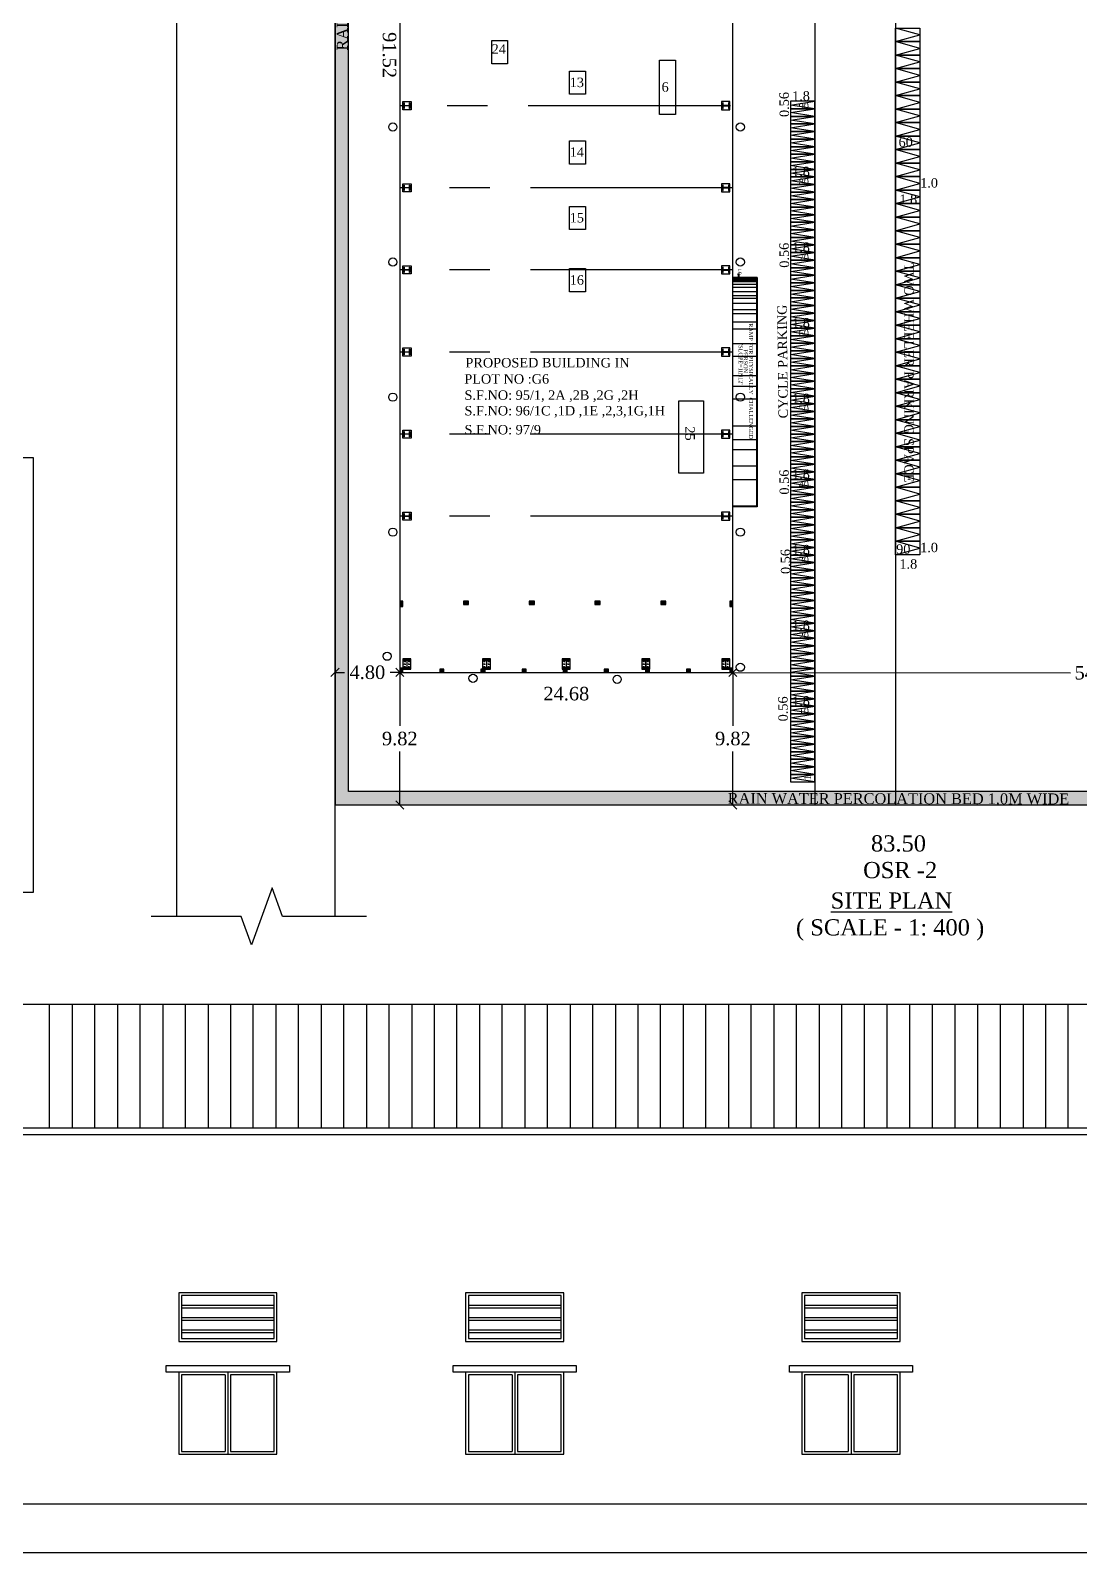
# Model space of a CAD drawing. Header units: metres. Extents: x 9436 to 9850, y -3407 to -3224.
# Drawn here: x 9543.09 to 9562.52, y -3282.38 to -3254.2 of the extents above; entities that cross this region are included whole.
import ezdxf

# ---------------------------------------------------------------- set-up
doc = ezdxf.new("R2010")
doc.units = ezdxf.units.M
doc.header["$MEASUREMENT"] = 0
doc.linetypes.add('CENTER', pattern=[2, 1.25, -0.25, 0.25, -0.25])
for name, color, linetype in [('0 HOLES', 60, 'Continuous'), ('AS_AT_SITE', 1, 'Continuous'), ('BLK_1_LVL_0_BLDG_FOOT_PRINT', 7, 'Continuous'), ('CYCLE_PARKING', 7, 'Continuous'), ('FMB_OR_PLR', 1, 'Continuous'), ('PLOT_BOUNDARY', 70, 'Continuous'), ('RWH', 130, 'Continuous'), ('SUPER_IMPOSED', 1, 'Continuous')]:
    doc.layers.add(name, color=color, linetype=linetype)
doc.layers.add('BLK_1_COVERED_AREA', color=140, linetype='Continuous', plot=False)
doc.layers.add('TWO_WHEELER_PARKING', color=2, linetype='Continuous', plot=False)
doc.styles.add('Isa-', font='times.ttf')
doc.styles.add('STYLE2', font='times.ttf')
doc.dimstyles.new('ISO-25', dxfattribs={"dimscale": 0, "dimtxt": 0.23, "dimasz": 0.15, "dimexe": 1.25, "dimexo": 0.625, "dimgap": 0.11, "dimtad": 0, "dimtih": 1, "dimtoh": 1, "dimzin": 1, "dimdsep": 46, "dimtxsty": 'STYLE2', "dimblk": 'OBLIQUE', "dimcen": 0, "dimse1": 1, "dimse2": 1, "dimclrd": 1, "dimclrt": 3, "dimadec": 0, "dimazin": 2, "dimtfac": 1, "dimtix": 1, "dimtofl": 0, "dimtmove": 0, "dimatfit": 3, "dimfxl": 0, "dimtolj": 1, "dimarcsym": 0})

# ---------------------------------------------------------------- blocks, each defined once
blk = doc.blocks.new('_Oblique')
at = {"color": 0, "linetype": 'ByBlock', "lineweight": -2}
blk.add_line((-0.5, -0.5), (0.5, 0.5), dxfattribs=at)
blk = doc.blocks.new('*D296')
at = {"color": 1, "lineweight": -2}
for p, q in [((9836.344, -3888.543), (9836.521, -3888.543)), ((9837.544, -3888.543), (9837.368, -3888.543))]:
    blk.add_line(p, q, dxfattribs=at)
at = {"layer": 'Defpoints', "color": 0}
for p in [(9836.344, -3888.543), (9836.344, -3888.543), (9837.544, -3888.543)]:
    blk.add_point(p, dxfattribs=at)
at = {"color": 1, "lineweight": -2, "xscale": 0.15, "yscale": 0.15, "zscale": 0.15, "rotation": 180}
blk.add_blockref('_Oblique', (9836.344, -3888.543), dxfattribs=at)
at = {"color": 1, "lineweight": -2, "xscale": 0.15, "yscale": 0.15, "zscale": 0.15}
blk.add_blockref('_Oblique', (9837.544, -3888.543), dxfattribs=at)
at = {"color": 3, "insert": (9836.944, -3888.543), "char_height": 0.25, "attachment_point": 5, "style": 'STYLE2'}
blk.add_mtext('\\A1;4.80', dxfattribs=at)
blk = doc.blocks.new('2-2')
at = {"color": 3}
blk.add_lwpolyline([(-0.41, 0.43), (0.19, 0.43), (0.19, -0.17), (-0.41, -0.17)], close=True, dxfattribs=at)
for points in [[(-0.31, 0.35), (0.09, 0.35), (0.09, 0.33), (-0.31, 0.33)], [(-0.12, 0.33), (-0.1, 0.33), (-0.1, -0.07), (-0.12, -0.07)], [(-0.31, -0.07), (0.09, -0.07), (0.09, -0.1), (-0.31, -0.1)]]:
    blk.add_lwpolyline(points, close=True)
blk = doc.blocks.new('26')
at = {"layer": '0 HOLES'}
for q in [(-28, 0), (0, 28), (28, 0), (0, -28)]:
    blk.add_line((0, 0), q, dxfattribs=at)
blk.add_circle((0, 0), 13, dxfattribs=at)
blk = doc.blocks.new('2-2-5')
at = {"color": 3}
blk.add_lwpolyline([(-0.52, -0.15), (-0.52, 0.45), (0.24, 0.45), (0.24, -0.15)], close=True, dxfattribs=at)
for points in [[(-0.45, -0.1), (-0.45, 0.4), (-0.42, 0.4), (-0.42, -0.1)], [(-0.42, 0.14), (-0.42, 0.16), (0.14, 0.16), (0.14, 0.14)], [(0.14, -0.1), (0.14, 0.4), (0.16, 0.4), (0.16, -0.1)]]:
    blk.add_lwpolyline(points, close=True)
at = {"xscale": -0.002000053278536, "yscale": 0.002000053278536, "zscale": 0.002000053278536, "rotation": 270}
for p in [(-0.34, 0.3), (-0.34, 0), (-0.14, 0.3), (-0.14, 0), (0.06, 0.3), (0.06, 0)]:
    blk.add_blockref('26', p, dxfattribs=at)
blk = doc.blocks.new('*D321')
at = {"color": 1, "lineweight": -2}
for p, q in [((779.881, -885.197), (786.134, -885.206)), ((793.389, -885.216), (787.136, -885.207))]:
    blk.add_line(p, q, dxfattribs=at)
at = {"layer": 'Defpoints', "color": 0}
for p in [(779.881, -885.197), (793.389, -885.216), (793.389, -885.216)]:
    blk.add_point(p, dxfattribs=at)
at = {"color": 1, "lineweight": -2, "xscale": 0.15, "yscale": 0.15, "zscale": 0.15}
for p, rotation in [((779.881, -885.197), 179.9177965579139), ((793.389, -885.216), 359.917796557914)]:
    blk.add_blockref('_Oblique', p, dxfattribs=dict(at, rotation=rotation))
at = {"color": 3, "insert": (786.635, -885.206), "char_height": 0.25, "attachment_point": 5, "style": 'STYLE2'}
blk.add_mtext('\\A1;54.03', dxfattribs=at)
blk = doc.blocks.new('*D300')
at = {"color": 1, "lineweight": -2}
for p, q in [((9843.714, -3888.543), (9843.714, -3889.533)), ((9843.714, -3890.998), (9843.714, -3890.008))]:
    blk.add_line(p, q, dxfattribs=at)
at = {"layer": 'Defpoints', "color": 0}
for p in [(9843.714, -3888.543), (9843.714, -3890.998), (9843.714, -3890.998)]:
    blk.add_point(p, dxfattribs=at)
at = {"color": 1, "lineweight": -2, "xscale": 0.15, "yscale": 0.15, "zscale": 0.15}
for p, rotation in [((9843.714, -3888.543), 90), ((9843.714, -3890.998), 270)]:
    blk.add_blockref('_Oblique', p, dxfattribs=dict(at, rotation=rotation))
at = {"color": 3, "insert": (9843.714, -3889.77), "char_height": 0.25, "attachment_point": 5, "style": 'STYLE2'}
blk.add_mtext('\\A1;9.82', dxfattribs=at)
blk = doc.blocks.new('*D301')
at = {"color": 1, "lineweight": -2}
for p, q in [((9837.544, -3888.543), (9837.544, -3889.533)), ((9837.544, -3890.998), (9837.544, -3890.008))]:
    blk.add_line(p, q, dxfattribs=at)
at = {"layer": 'Defpoints', "color": 0}
for p in [(9837.544, -3888.543), (9837.544, -3890.998), (9837.544, -3890.998)]:
    blk.add_point(p, dxfattribs=at)
at = {"color": 1, "lineweight": -2, "xscale": 0.15, "yscale": 0.15, "zscale": 0.15}
for p, rotation in [((9837.544, -3888.543), 90), ((9837.544, -3890.998), 270)]:
    blk.add_blockref('_Oblique', p, dxfattribs=dict(at, rotation=rotation))
at = {"color": 3, "insert": (9837.544, -3889.77), "char_height": 0.25, "attachment_point": 5, "style": 'STYLE2'}
blk.add_mtext('\\A1;9.82', dxfattribs=at)
blk = doc.blocks.new('7567567')
h = blk.add_hatch()
h.set_pattern_fill('HONEY', color=6)
h.paths.add_polyline_path([(793.1855, -853.0517), (793.1362, -887.4017), (772.7608, -887.4017), (772.7608, -854.0302), (772.5108, -854.0302), (772.5108, -887.6517), (793.3858, -887.6517), (793.4355, -853.0517)])
h = blk.add_hatch(color=256)
h.dxf.hatch_style = 1
h.paths.add_polyline_path([(773.7108, -883.9767), (773.7683, -883.9767), (773.7683, -883.8817), (773.7108, -883.8817)])
h = blk.add_hatch(color=256)
h.dxf.hatch_style = 1
h.paths.add_polyline_path([(774.8908, -883.8817), (774.8908, -883.9392), (774.9858, -883.9392), (774.9858, -883.8817)])
h = blk.add_hatch(color=256)
h.dxf.hatch_style = 1
h.paths.add_polyline_path([(776.1083, -883.8817), (776.1083, -883.9392), (776.2033, -883.9392), (776.2033, -883.8817)])
h = blk.add_hatch(color=256)
h.dxf.hatch_style = 1
h.paths.add_polyline_path([(777.3258, -883.8817), (777.3258, -883.9392), (777.4208, -883.9392), (777.4208, -883.8817)])
h = blk.add_hatch(color=256)
h.dxf.hatch_style = 1
h.paths.add_polyline_path([(778.5433, -883.8817), (778.5433, -883.9392), (778.6383, -883.9392), (778.6383, -883.8817)])
h = blk.add_hatch(color=256)
h.dxf.hatch_style = 1
h.paths.add_polyline_path([(779.8233, -883.9767), (779.8808, -883.9767), (779.8808, -883.8817), (779.8233, -883.8817)])
h = blk.add_hatch(color=256)
h.dxf.hatch_style = 1
h.paths.add_polyline_path([(773.7683, -885.1205), (773.7108, -885.1205), (773.7108, -885.1967), (773.7683, -885.1967)])
h = blk.add_hatch(color=256)
h.dxf.hatch_style = 1
h.paths.add_polyline_path([(774.5295, -885.1967), (774.5295, -885.1392), (774.4533, -885.1392), (774.4533, -885.1967)])
h = blk.add_hatch(color=256)
h.dxf.hatch_style = 1
h.paths.add_polyline_path([(775.2907, -885.1967), (775.2907, -885.1392), (775.2145, -885.1392), (775.2145, -885.1967)])
h = blk.add_hatch(color=256)
h.dxf.hatch_style = 1
h.paths.add_polyline_path([(776.0519, -885.1967), (776.0519, -885.1392), (775.9757, -885.1392), (775.9757, -885.1967)])
h = blk.add_hatch(color=256)
h.dxf.hatch_style = 1
h.paths.add_polyline_path([(776.8131, -885.1967), (776.8131, -885.1392), (776.7369, -885.1392), (776.7369, -885.1967)])
h = blk.add_hatch(color=256)
h.dxf.hatch_style = 1
h.paths.add_polyline_path([(777.5743, -885.1967), (777.5743, -885.1392), (777.4981, -885.1392), (777.4981, -885.1967)])
h = blk.add_hatch(color=256)
h.dxf.hatch_style = 1
h.paths.add_polyline_path([(778.3355, -885.1967), (778.3355, -885.1392), (778.2593, -885.1392), (778.2593, -885.1967)])
h = blk.add_hatch(color=256)
h.dxf.hatch_style = 1
h.paths.add_polyline_path([(779.0967, -885.1967), (779.0967, -885.1392), (779.0205, -885.1392), (779.0205, -885.1967)])
h = blk.add_hatch(color=256)
h.dxf.hatch_style = 1
h.paths.add_polyline_path([(779.8808, -885.1205), (779.8233, -885.1205), (779.8233, -885.1967), (779.8808, -885.1967)])
at = {"color": 7}
for p, q in [((769.581, -889.7142), (769.581, -852.8017)), ((772.5108, -889.7142), (772.5108, -853.9267)), ((781.3959, -858.9818), (781.3959, -887.6517)), ((773.8329, -874.7047), (773.8329, -874.7087)), ((779.7588, -874.7047), (779.7588, -874.7087)), ((773.8329, -876.2247), (773.8329, -876.2287)), ((779.7588, -876.2247), (779.7588, -876.2287)), ((780.3308, -877.8883), (779.8808, -877.8883)), ((780.3183, -877.9008), (779.8808, -877.9008)), ((780.3183, -877.913), (779.8808, -877.913)), ((780.3183, -877.9304), (779.8808, -877.9304)), ((780.3183, -877.9519), (779.8808, -877.9519)), ((780.3183, -877.9683), (779.8808, -877.9683)), ((780.3183, -877.9008), (780.3183, -880.1383)), ((780.3308, -877.8883), (780.3308, -880.1383)), ((780.3183, -878.0144), (779.8808, -878.0144)), ((780.3183, -878.0718), (779.8808, -878.0718)), ((780.3183, -878.1548), (779.8808, -878.1548)), ((780.3183, -878.2285), (779.8808, -878.2285)), ((780.3183, -878.2756), (779.8808, -878.2756)), ((780.3183, -878.3702), (779.8808, -878.3702)), ((780.3183, -878.487), (779.8808, -878.487)), ((780.3183, -878.5618), (779.8808, -878.5618)), ((780.3183, -878.7148), (779.8808, -878.7148)), ((780.3183, -878.8428), (779.8808, -878.8428)), ((780.3183, -879.1134), (779.8808, -879.1134)), ((780.3183, -879.3493), (779.8808, -879.3493)), ((780.3183, -879.7056), (779.8808, -879.7056)), ((780.3183, -879.9059), (779.8808, -879.9059)), ((780.3183, -880.1383), (779.8808, -880.1383)), ((780.3183, -880.1383), (780.3183, -880.6383)), ((780.3308, -880.1383), (780.3308, -880.6383)), ((780.3183, -880.6383), (779.8808, -880.6383)), ((780.3183, -880.6383), (780.3183, -882.1183)), ((780.3308, -880.6383), (780.3308, -882.1308)), ((780.3183, -880.8894), (779.8808, -880.8894)), ((780.3183, -881.078), (779.8808, -881.078)), ((780.3183, -881.3783), (779.8808, -881.3783)), ((780.3183, -881.6308), (779.8808, -881.6308)), ((780.3183, -882.1183), (779.8808, -882.1183)), ((780.3308, -882.1308), (779.8808, -882.1308)), ((780.3308, -882.1308), (779.8808, -882.1308)), ((773.8329, -882.3047), (773.8329, -882.3087))]:
    blk.add_line(p, q, dxfattribs=at)
at = {"color": 6}
blk.add_line((782.8959, -858.9818), (782.8959, -887.6517), dxfattribs=at)
at = {"color": 7, "linetype": 'CENTER', "ltscale": 3}
for p, q in [((779.8365, -874.7067), (773.7108, -874.7067)), ((779.8808, -876.2267), (773.7108, -876.2267)), ((779.8808, -877.7467), (773.7108, -877.7467)), ((779.8808, -879.2667), (773.7108, -879.2667)), ((779.8808, -880.7867), (773.7108, -880.7867)), ((779.8808, -882.3067), (773.7108, -882.3067))]:
    blk.add_line(p, q, dxfattribs=at)
at = {"color": 7}
for points in [[(772.5108, -887.6517), (793.3858, -887.6517), (793.4358, -852.8017)], [(782.8959, -873.5203), (783.3459, -873.3953), (782.8959, -873.2703)], [(782.8959, -873.7703), (783.3459, -873.6453), (782.8959, -873.5203)], [(782.8959, -874.0203), (783.3459, -873.8953), (782.8959, -873.7703)], [(782.8959, -874.2703), (783.3459, -874.1453), (782.8959, -874.0203)], [(782.8959, -874.5203), (783.3459, -874.3953), (782.8959, -874.2703)], [(782.8959, -874.7703), (783.3459, -874.6453), (782.8959, -874.5203)], [(782.8959, -875.0203), (783.3459, -874.8953), (782.8959, -874.7703)], [(782.8959, -875.2703), (783.3459, -875.1453), (782.8959, -875.0203)], [(782.8959, -875.5203), (783.3459, -875.3953), (782.8959, -875.2703)], [(782.8959, -875.7703), (783.3459, -875.6453), (782.8959, -875.5203)], [(782.8959, -876.0203), (783.3459, -875.8953), (782.8959, -875.7703)], [(782.8959, -876.2703), (783.3459, -876.1453), (782.8959, -876.0203)], [(782.8959, -876.5203), (783.3459, -876.3953), (782.8959, -876.2703)], [(782.8959, -876.7703), (783.3459, -876.6453), (782.8959, -876.5203)], [(782.8959, -877.0203), (783.3459, -876.8953), (782.8959, -876.7703)], [(782.8959, -877.2703), (783.3459, -877.1453), (782.8959, -877.0203)], [(782.8959, -877.5203), (783.3459, -877.3953), (782.8959, -877.2703)], [(782.8959, -877.7703), (783.3459, -877.6453), (782.8959, -877.5203)], [(782.8959, -878.0203), (783.3459, -877.8953), (782.8959, -877.7703)], [(782.8959, -878.2703), (783.3459, -878.1453), (782.8959, -878.0203)], [(782.8959, -878.5203), (783.3459, -878.3953), (782.8959, -878.2703)], [(782.8959, -878.7703), (783.3459, -878.6453), (782.8959, -878.5203)], [(782.8959, -879.0203), (783.3459, -878.8953), (782.8959, -878.7703)], [(782.8959, -879.2703), (783.3459, -879.1453), (782.8959, -879.0203)], [(782.8959, -879.5203), (783.3459, -879.3953), (782.8959, -879.2703)], [(782.8959, -879.7703), (783.3459, -879.6453), (782.8959, -879.5203)], [(782.8959, -880.0203), (783.3459, -879.8953), (782.8959, -879.7703)], [(782.8959, -880.2703), (783.3459, -880.1453), (782.8959, -880.0203)], [(782.8959, -880.5203), (783.3459, -880.3953), (782.8959, -880.2703)], [(782.8959, -880.7703), (783.3459, -880.6453), (782.8959, -880.5203)], [(782.8959, -881.0203), (783.3459, -880.8953), (782.8959, -880.7703)], [(782.8959, -881.2703), (783.3459, -881.1453), (782.8959, -881.0203)], [(782.8959, -881.5203), (783.3459, -881.3953), (782.8959, -881.2703)], [(782.8959, -881.7703), (783.3459, -881.6453), (782.8959, -881.5203)], [(782.8959, -882.0203), (783.3459, -881.8953), (782.8959, -881.7703)], [(782.8959, -882.2703), (783.3459, -882.1453), (782.8959, -882.0203)], [(782.8959, -882.5203), (783.3459, -882.3953), (782.8959, -882.2703)], [(782.8959, -882.7703), (783.3459, -882.6453), (782.8959, -882.5203)], [(782.8959, -883.0203), (783.3459, -882.8953), (782.8959, -882.7703)]]:
    blk.add_lwpolyline(points, dxfattribs=at)
for points in [[(772.5108, -853.9267), (772.5108, -887.6517), (793.3858, -887.6517), (793.4358, -852.8017), (773.6358, -852.8017)], [(773.7108, -862.3167), (773.7108, -885.1967), (779.8808, -885.1967), (779.8808, -862.3167)], [(775.7068, -873.5001), (775.7068, -873.9307), (775.4134, -873.9307), (775.4134, -873.5001)], [(778.8179, -873.8639), (778.8179, -874.8713), (778.5245, -874.8713), (778.5245, -873.8639)], [(777.1508, -874.0658), (777.1508, -874.4964), (776.8574, -874.4964), (776.8574, -874.0658)], [(777.1508, -875.3562), (777.1508, -875.7868), (776.8574, -875.7868), (776.8574, -875.3562)], [(777.1508, -876.571), (777.1508, -877.0016), (776.8574, -877.0016), (776.8574, -876.571)], [(777.1508, -877.7233), (777.1508, -878.1539), (776.8574, -878.1539), (776.8574, -877.7233)], [(779.3346, -880.1687), (779.3346, -881.5069), (778.8793, -881.5069), (778.8793, -880.1687)], [(773.7108, -883.9767), (773.7683, -883.9767), (773.7683, -883.8817), (773.7108, -883.8817)], [(774.8908, -883.8817), (774.8908, -883.9392), (774.9858, -883.9392), (774.9858, -883.8817)], [(776.1083, -883.8817), (776.1083, -883.9392), (776.2033, -883.9392), (776.2033, -883.8817)], [(777.3258, -883.8817), (777.3258, -883.9392), (777.4208, -883.9392), (777.4208, -883.8817)], [(778.5433, -883.8817), (778.5433, -883.9392), (778.6383, -883.9392), (778.6383, -883.8817)], [(779.8233, -883.9767), (779.8808, -883.9767), (779.8808, -883.8817), (779.8233, -883.8817)], [(773.7683, -885.1205), (773.7108, -885.1205), (773.7108, -885.1967), (773.7683, -885.1967)], [(774.5295, -885.1967), (774.5295, -885.1392), (774.4533, -885.1392), (774.4533, -885.1967)], [(775.2907, -885.1967), (775.2907, -885.1392), (775.2145, -885.1392), (775.2145, -885.1967)], [(776.0519, -885.1967), (776.0519, -885.1392), (775.9757, -885.1392), (775.9757, -885.1967)], [(776.8131, -885.1967), (776.8131, -885.1392), (776.7369, -885.1392), (776.7369, -885.1967)], [(777.5743, -885.1967), (777.5743, -885.1392), (777.4981, -885.1392), (777.4981, -885.1967)], [(778.3355, -885.1967), (778.3355, -885.1392), (778.2593, -885.1392), (778.2593, -885.1967)], [(779.0967, -885.1967), (779.0967, -885.1392), (779.0205, -885.1392), (779.0205, -885.1967)], [(779.8808, -885.1205), (779.8233, -885.1205), (779.8233, -885.1967), (779.8808, -885.1967)]]:
    blk.add_lwpolyline(points, close=True, dxfattribs=at)
at = {"color": 6}
for points in [[(781.3959, -874.7653), (780.9459, -874.6953), (781.3959, -874.6253)], [(781.3959, -874.9053), (780.9459, -874.8353), (781.3959, -874.7653)], [(781.3959, -875.0453), (780.9459, -874.9753), (781.3959, -874.9053)], [(781.3959, -875.1853), (780.9459, -875.1153), (781.3959, -875.0453)], [(781.3959, -875.3253), (780.9459, -875.2553), (781.3959, -875.1853)], [(781.3959, -875.4653), (780.9459, -875.3953), (781.3959, -875.3253)], [(781.3959, -875.6053), (780.9459, -875.5353), (781.3959, -875.4653)], [(781.3959, -875.7453), (780.9459, -875.6753), (781.3959, -875.6053)], [(781.3959, -875.8853), (780.9459, -875.8153), (781.3959, -875.7453)], [(781.3959, -876.0253), (780.9459, -875.9553), (781.3959, -875.8853)], [(781.3959, -876.1653), (780.9459, -876.0953), (781.3959, -876.0253)], [(781.3959, -876.3053), (780.9459, -876.2353), (781.3959, -876.1653)], [(781.3959, -876.4453), (780.9459, -876.3753), (781.3959, -876.3053)], [(781.3959, -876.5853), (780.9459, -876.5153), (781.3959, -876.4453)], [(781.3959, -876.7253), (780.9459, -876.6553), (781.3959, -876.5853)], [(781.3959, -876.8653), (780.9459, -876.7953), (781.3959, -876.7253)], [(781.3959, -877.0053), (780.9459, -876.9353), (781.3959, -876.8653)], [(781.3959, -877.1453), (780.9459, -877.0753), (781.3959, -877.0053)], [(781.3959, -877.2853), (780.9459, -877.2153), (781.3959, -877.1453)], [(781.3959, -877.4253), (780.9459, -877.3553), (781.3959, -877.2853)], [(781.3959, -877.5653), (780.9459, -877.4953), (781.3959, -877.4253)], [(781.3959, -877.7053), (780.9459, -877.6353), (781.3959, -877.5653)], [(781.3959, -877.8453), (780.9459, -877.7753), (781.3959, -877.7053)], [(781.3959, -877.9853), (780.9459, -877.9153), (781.3959, -877.8453)], [(781.3959, -878.1253), (780.9459, -878.0553), (781.3959, -877.9853)], [(781.3959, -878.2653), (780.9459, -878.1953), (781.3959, -878.1253)], [(781.3959, -878.4053), (780.9459, -878.3353), (781.3959, -878.2653)], [(781.3959, -878.5453), (780.9459, -878.4753), (781.3959, -878.4053)], [(781.3959, -878.6853), (780.9459, -878.6153), (781.3959, -878.5453)], [(781.3959, -878.8253), (780.9459, -878.7553), (781.3959, -878.6853)], [(781.3959, -878.9653), (780.9459, -878.8953), (781.3959, -878.8253)], [(781.3959, -879.1053), (780.9459, -879.0353), (781.3959, -878.9653)], [(781.3959, -879.2453), (780.9459, -879.1753), (781.3959, -879.1053)], [(781.3959, -879.3853), (780.9459, -879.3153), (781.3959, -879.2453)], [(781.3959, -879.5253), (780.9459, -879.4553), (781.3959, -879.3853)], [(781.3959, -879.6653), (780.9459, -879.5953), (781.3959, -879.5253)], [(781.3959, -879.8053), (780.9459, -879.7353), (781.3959, -879.6653)], [(781.3959, -879.9453), (780.9459, -879.8753), (781.3959, -879.8053)], [(781.3959, -880.0853), (780.9459, -880.0153), (781.3959, -879.9453)], [(781.3959, -880.2253), (780.9459, -880.1553), (781.3959, -880.0853)], [(781.3959, -880.3653), (780.9459, -880.2953), (781.3959, -880.2253)], [(781.3959, -880.5053), (780.9459, -880.4353), (781.3959, -880.3653)], [(781.3959, -880.6453), (780.9459, -880.5753), (781.3959, -880.5053)], [(781.3959, -880.7853), (780.9459, -880.7153), (781.3959, -880.6453)], [(781.3959, -880.9253), (780.9459, -880.8553), (781.3959, -880.7853)], [(781.3959, -881.0653), (780.9459, -880.9953), (781.3959, -880.9253)], [(781.3959, -881.2053), (780.9459, -881.1353), (781.3959, -881.0653)], [(781.3959, -881.3453), (780.9459, -881.2753), (781.3959, -881.2053)], [(781.3959, -881.4853), (780.9459, -881.4153), (781.3959, -881.3453)], [(781.3959, -881.6253), (780.9459, -881.5553), (781.3959, -881.4853)], [(781.3959, -881.7653), (780.9459, -881.6953), (781.3959, -881.6253)], [(781.3959, -881.9053), (780.9459, -881.8353), (781.3959, -881.7653)], [(781.3959, -882.0453), (780.9459, -881.9753), (781.3959, -881.9053)], [(781.3959, -882.1853), (780.9459, -882.1153), (781.3959, -882.0453)], [(781.3959, -882.3253), (780.9459, -882.2553), (781.3959, -882.1853)], [(781.3959, -882.4653), (780.9459, -882.3953), (781.3959, -882.3253)], [(781.3959, -882.6053), (780.9459, -882.5353), (781.3959, -882.4653)], [(781.3959, -882.7453), (780.9459, -882.6753), (781.3959, -882.6053)], [(781.3959, -882.8853), (780.9459, -882.8153), (781.3959, -882.7453)], [(781.3959, -883.0253), (780.9459, -882.9553), (781.3959, -882.8853)], [(781.3959, -883.1653), (780.9459, -883.0953), (781.3959, -883.0253)], [(781.3959, -883.3053), (780.9459, -883.2353), (781.3959, -883.1653)], [(781.3959, -883.4453), (780.9459, -883.3753), (781.3959, -883.3053)], [(781.3959, -883.5853), (780.9459, -883.5153), (781.3959, -883.4453)], [(781.3959, -883.7253), (780.9459, -883.6553), (781.3959, -883.5853)], [(781.3959, -883.8653), (780.9459, -883.7953), (781.3959, -883.7253)], [(781.3959, -884.0053), (780.9459, -883.9353), (781.3959, -883.8653)], [(781.3959, -884.1453), (780.9459, -884.0753), (781.3959, -884.0053)], [(781.3959, -884.2853), (780.9459, -884.2153), (781.3959, -884.1453)], [(781.3959, -884.4253), (780.9459, -884.3553), (781.3959, -884.2853)], [(781.3959, -884.5653), (780.9459, -884.4953), (781.3959, -884.4253)], [(781.3959, -884.7053), (780.9459, -884.6353), (781.3959, -884.5653)], [(781.3959, -884.8453), (780.9459, -884.7753), (781.3959, -884.7053)], [(781.3959, -884.9853), (780.9459, -884.9153), (781.3959, -884.8453)], [(781.3959, -885.1253), (780.9459, -885.0553), (781.3959, -884.9853)], [(781.3959, -885.2653), (780.9459, -885.1953), (781.3959, -885.1253)], [(781.3959, -885.4053), (780.9459, -885.3353), (781.3959, -885.2653)], [(781.3959, -885.5453), (780.9459, -885.4753), (781.3959, -885.4053)], [(781.3959, -885.6853), (780.9459, -885.6153), (781.3959, -885.5453)], [(781.3959, -885.8253), (780.9459, -885.7553), (781.3959, -885.6853)], [(781.3959, -885.9653), (780.9459, -885.8953), (781.3959, -885.8253)], [(781.3959, -886.1053), (780.9459, -886.0353), (781.3959, -885.9653)], [(781.3959, -886.2453), (780.9459, -886.1753), (781.3959, -886.1053)], [(781.3959, -886.3853), (780.9459, -886.3153), (781.3959, -886.2453)], [(781.3959, -886.5253), (780.9459, -886.4553), (781.3959, -886.3853)], [(781.3959, -886.6653), (780.9459, -886.5953), (781.3959, -886.5253)], [(781.3959, -886.8053), (780.9459, -886.7353), (781.3959, -886.6653)], [(781.3959, -886.9453), (780.9459, -886.8753), (781.3959, -886.8053)], [(781.3959, -887.0853), (780.9459, -887.0153), (781.3959, -886.9453)], [(781.3959, -887.2253), (780.9459, -887.1553), (781.3959, -887.0853)]]:
    blk.add_lwpolyline(points, dxfattribs=at)
at = {"color": 7, "linetype": 'Continuous'}
blk.add_lwpolyline([(773.0952, -889.7142), (771.5397, -889.7142), (771.3479, -889.1871), (770.9642, -890.2412), (770.7724, -889.7142), (769.1036, -889.7142)], dxfattribs=at)
at = {"color": 7}
for centre in [(773.5828, -875.1016), (780.0197, -875.1016), (773.5828, -877.6016), (780.0197, -877.6016), (773.5828, -880.1016), (780.0197, -880.1016), (773.5828, -882.6016), (780.0197, -882.6016), (773.477, -884.8981), (775.0661, -885.3071), (777.738, -885.3246), (780.0197, -885.1016)]:
    blk.add_circle(centre, 0.0758, dxfattribs=at)
at = {"layer": 'AS_AT_SITE', "color": 6}
blk.add_lwpolyline([(772.5108, -853.9267), (772.5108, -887.6517), (793.3858, -887.6517), (793.4358, -852.8017), (773.6358, -852.8017)], close=True, dxfattribs=at)
at = {"layer": 'BLK_1_COVERED_AREA', "color": 140, "lineweight": 25, "ltscale": 2}
blk.add_lwpolyline([(773.7108, -862.3167), (773.7108, -885.1967), (779.8808, -885.1967), (779.8808, -862.3167)], close=True, dxfattribs=at)
at = {"layer": 'BLK_1_LVL_0_BLDG_FOOT_PRINT', "color": 1, "lineweight": 25, "ltscale": 2}
blk.add_lwpolyline([(773.7108, -862.3167), (773.7108, -885.1967), (779.8808, -885.1967), (779.8808, -862.3167)], close=True, dxfattribs=at)
at = {"layer": 'CYCLE_PARKING', "color": 250}
for points in [[(781.3959, -874.7653), (781.3959, -874.6253), (780.9459, -874.6253), (780.9459, -874.7653)], [(781.3959, -874.9053), (781.3959, -874.7653), (780.9459, -874.7653), (780.9459, -874.9053)], [(781.3959, -875.0453), (781.3959, -874.9053), (780.9459, -874.9053), (780.9459, -875.0453)], [(781.3959, -875.1853), (781.3959, -875.0453), (780.9459, -875.0453), (780.9459, -875.1853)], [(781.3959, -875.3253), (781.3959, -875.1853), (780.9459, -875.1853), (780.9459, -875.3253)], [(781.3959, -875.4653), (781.3959, -875.3253), (780.9459, -875.3253), (780.9459, -875.4653)], [(781.3959, -875.6053), (781.3959, -875.4653), (780.9459, -875.4653), (780.9459, -875.6053)], [(781.3959, -875.7453), (781.3959, -875.6053), (780.9459, -875.6053), (780.9459, -875.7453)], [(781.3959, -875.8853), (781.3959, -875.7453), (780.9459, -875.7453), (780.9459, -875.8853)], [(781.3959, -876.0253), (781.3959, -875.8853), (780.9459, -875.8853), (780.9459, -876.0253)], [(781.3959, -876.1653), (781.3959, -876.0253), (780.9459, -876.0253), (780.9459, -876.1653)], [(781.3959, -876.3053), (781.3959, -876.1653), (780.9459, -876.1653), (780.9459, -876.3053)], [(781.3959, -876.4453), (781.3959, -876.3053), (780.9459, -876.3053), (780.9459, -876.4453)], [(781.3959, -876.5853), (781.3959, -876.4453), (780.9459, -876.4453), (780.9459, -876.5853)], [(781.3959, -876.7253), (781.3959, -876.5853), (780.9459, -876.5853), (780.9459, -876.7253)], [(781.3959, -876.8653), (781.3959, -876.7253), (780.9459, -876.7253), (780.9459, -876.8653)], [(781.3959, -877.0053), (781.3959, -876.8653), (780.9459, -876.8653), (780.9459, -877.0053)], [(781.3959, -877.1453), (781.3959, -877.0053), (780.9459, -877.0053), (780.9459, -877.1453)], [(781.3959, -877.2853), (781.3959, -877.1453), (780.9459, -877.1453), (780.9459, -877.2853)], [(781.3959, -877.4253), (781.3959, -877.2853), (780.9459, -877.2853), (780.9459, -877.4253)], [(781.3959, -877.5653), (781.3959, -877.4253), (780.9459, -877.4253), (780.9459, -877.5653)], [(781.3959, -877.7053), (781.3959, -877.5653), (780.9459, -877.5653), (780.9459, -877.7053)], [(781.3959, -877.8453), (781.3959, -877.7053), (780.9459, -877.7053), (780.9459, -877.8453)], [(781.3959, -877.9853), (781.3959, -877.8453), (780.9459, -877.8453), (780.9459, -877.9853)], [(781.3959, -878.1253), (781.3959, -877.9853), (780.9459, -877.9853), (780.9459, -878.1253)], [(781.3959, -878.2653), (781.3959, -878.1253), (780.9459, -878.1253), (780.9459, -878.2653)], [(781.3959, -878.4053), (781.3959, -878.2653), (780.9459, -878.2653), (780.9459, -878.4053)], [(781.3959, -878.5453), (781.3959, -878.4053), (780.9459, -878.4053), (780.9459, -878.5453)], [(781.3959, -878.6853), (781.3959, -878.5453), (780.9459, -878.5453), (780.9459, -878.6853)], [(781.3959, -878.8253), (781.3959, -878.6853), (780.9459, -878.6853), (780.9459, -878.8253)], [(781.3959, -878.9653), (781.3959, -878.8253), (780.9459, -878.8253), (780.9459, -878.9653)], [(781.3959, -879.1053), (781.3959, -878.9653), (780.9459, -878.9653), (780.9459, -879.1053)], [(781.3959, -879.2453), (781.3959, -879.1053), (780.9459, -879.1053), (780.9459, -879.2453)], [(781.3959, -879.3853), (781.3959, -879.2453), (780.9459, -879.2453), (780.9459, -879.3853)], [(781.3959, -879.5253), (781.3959, -879.3853), (780.9459, -879.3853), (780.9459, -879.5253)], [(781.3959, -879.6653), (781.3959, -879.5253), (780.9459, -879.5253), (780.9459, -879.6653)], [(781.3959, -879.8053), (781.3959, -879.6653), (780.9459, -879.6653), (780.9459, -879.8053)], [(781.3959, -879.9453), (781.3959, -879.8053), (780.9459, -879.8053), (780.9459, -879.9453)], [(781.3959, -880.0853), (781.3959, -879.9453), (780.9459, -879.9453), (780.9459, -880.0853)], [(781.3959, -880.2253), (781.3959, -880.0853), (780.9459, -880.0853), (780.9459, -880.2253)], [(781.3959, -880.3653), (781.3959, -880.2253), (780.9459, -880.2253), (780.9459, -880.3653)], [(781.3959, -880.5053), (781.3959, -880.3653), (780.9459, -880.3653), (780.9459, -880.5053)], [(781.3959, -880.6453), (781.3959, -880.5053), (780.9459, -880.5053), (780.9459, -880.6453)], [(781.3959, -880.7853), (781.3959, -880.6453), (780.9459, -880.6453), (780.9459, -880.7853)], [(781.3959, -880.9253), (781.3959, -880.7853), (780.9459, -880.7853), (780.9459, -880.9253)], [(781.3959, -881.0653), (781.3959, -880.9253), (780.9459, -880.9253), (780.9459, -881.0653)], [(781.3959, -881.2053), (781.3959, -881.0653), (780.9459, -881.0653), (780.9459, -881.2053)], [(781.3959, -881.3453), (781.3959, -881.2053), (780.9459, -881.2053), (780.9459, -881.3453)], [(781.3959, -881.4853), (781.3959, -881.3453), (780.9459, -881.3453), (780.9459, -881.4853)], [(781.3959, -881.6253), (781.3959, -881.4853), (780.9459, -881.4853), (780.9459, -881.6253)], [(781.3959, -881.7653), (781.3959, -881.6253), (780.9459, -881.6253), (780.9459, -881.7653)], [(781.3959, -881.9053), (781.3959, -881.7653), (780.9459, -881.7653), (780.9459, -881.9053)], [(781.3959, -882.0453), (781.3959, -881.9053), (780.9459, -881.9053), (780.9459, -882.0453)], [(781.3959, -882.1853), (781.3959, -882.0453), (780.9459, -882.0453), (780.9459, -882.1853)], [(781.3959, -882.3253), (781.3959, -882.1853), (780.9459, -882.1853), (780.9459, -882.3253)], [(781.3959, -882.4653), (781.3959, -882.3253), (780.9459, -882.3253), (780.9459, -882.4653)], [(781.3959, -882.6053), (781.3959, -882.4653), (780.9459, -882.4653), (780.9459, -882.6053)], [(781.3959, -882.7453), (781.3959, -882.6053), (780.9459, -882.6053), (780.9459, -882.7453)], [(781.3959, -882.8853), (781.3959, -882.7453), (780.9459, -882.7453), (780.9459, -882.8853)], [(781.3959, -883.0253), (781.3959, -882.8853), (780.9459, -882.8853), (780.9459, -883.0253)], [(781.3959, -883.1653), (781.3959, -883.0253), (780.9459, -883.0253), (780.9459, -883.1653)], [(781.3959, -883.3053), (781.3959, -883.1653), (780.9459, -883.1653), (780.9459, -883.3053)], [(781.3959, -883.4453), (781.3959, -883.3053), (780.9459, -883.3053), (780.9459, -883.4453)], [(781.3959, -883.5853), (781.3959, -883.4453), (780.9459, -883.4453), (780.9459, -883.5853)], [(781.3959, -883.7253), (781.3959, -883.5853), (780.9459, -883.5853), (780.9459, -883.7253)], [(781.3959, -883.8653), (781.3959, -883.7253), (780.9459, -883.7253), (780.9459, -883.8653)], [(781.3959, -884.0053), (781.3959, -883.8653), (780.9459, -883.8653), (780.9459, -884.0053)], [(781.3959, -884.1453), (781.3959, -884.0053), (780.9459, -884.0053), (780.9459, -884.1453)], [(781.3959, -884.2853), (781.3959, -884.1453), (780.9459, -884.1453), (780.9459, -884.2853)], [(781.3959, -884.4253), (781.3959, -884.2853), (780.9459, -884.2853), (780.9459, -884.4253)], [(781.3959, -884.5653), (781.3959, -884.4253), (780.9459, -884.4253), (780.9459, -884.5653)], [(781.3959, -884.7053), (781.3959, -884.5653), (780.9459, -884.5653), (780.9459, -884.7053)], [(781.3959, -884.8453), (781.3959, -884.7053), (780.9459, -884.7053), (780.9459, -884.8453)], [(781.3959, -884.9853), (781.3959, -884.8453), (780.9459, -884.8453), (780.9459, -884.9853)], [(781.3959, -885.1253), (781.3959, -884.9853), (780.9459, -884.9853), (780.9459, -885.1253)], [(781.3959, -885.2653), (781.3959, -885.1253), (780.9459, -885.1253), (780.9459, -885.2653)], [(781.3959, -885.4053), (781.3959, -885.2653), (780.9459, -885.2653), (780.9459, -885.4053)], [(781.3959, -885.5453), (781.3959, -885.4053), (780.9459, -885.4053), (780.9459, -885.5453)], [(781.3959, -885.6853), (781.3959, -885.5453), (780.9459, -885.5453), (780.9459, -885.6853)], [(781.3959, -885.8253), (781.3959, -885.6853), (780.9459, -885.6853), (780.9459, -885.8253)], [(781.3959, -885.9653), (781.3959, -885.8253), (780.9459, -885.8253), (780.9459, -885.9653)], [(781.3959, -886.1053), (781.3959, -885.9653), (780.9459, -885.9653), (780.9459, -886.1053)], [(781.3959, -886.2453), (781.3959, -886.1053), (780.9459, -886.1053), (780.9459, -886.2453)], [(781.3959, -886.3853), (781.3959, -886.2453), (780.9459, -886.2453), (780.9459, -886.3853)], [(781.3959, -886.5253), (781.3959, -886.3853), (780.9459, -886.3853), (780.9459, -886.5253)], [(781.3959, -886.6653), (781.3959, -886.5253), (780.9459, -886.5253), (780.9459, -886.6653)], [(781.3959, -886.8053), (781.3959, -886.6653), (780.9459, -886.6653), (780.9459, -886.8053)], [(781.3959, -886.9453), (781.3959, -886.8053), (780.9459, -886.8053), (780.9459, -886.9453)], [(781.3959, -887.0853), (781.3959, -886.9453), (780.9459, -886.9453), (780.9459, -887.0853)], [(781.3959, -887.2253), (781.3959, -887.0853), (780.9459, -887.0853), (780.9459, -887.2253)]]:
    blk.add_lwpolyline(points, close=True, dxfattribs=at)
at = {"layer": 'FMB_OR_PLR', "color": 70}
blk.add_lwpolyline([(772.5108, -853.9267), (772.5108, -887.6517), (793.3858, -887.6517), (793.4358, -852.8017), (773.6358, -852.8017)], close=True, dxfattribs=at)
at = {"layer": 'PLOT_BOUNDARY', "color": 70, "linetype": 'ByBlock'}
blk.add_lwpolyline([(772.5108, -853.9267), (772.5108, -887.6517), (793.3858, -887.6517), (793.4358, -852.8017), (773.6358, -852.8017)], close=True, dxfattribs=at)
at = {"layer": 'RWH', "color": 130}
blk.add_lwpolyline([(793.1855, -853.0517), (793.1362, -887.4017), (772.7608, -887.4017), (772.7608, -854.0302), (772.5108, -854.0302), (772.5108, -887.6517), (793.3858, -887.6517), (793.4355, -853.0517)], close=True, dxfattribs=at)
at = {"layer": 'SUPER_IMPOSED', "color": 5}
blk.add_lwpolyline([(772.5108, -853.9267), (772.5108, -887.6517), (793.3858, -887.6517), (793.4358, -852.8017), (773.6358, -852.8017)], close=True, dxfattribs=at)
at = {"layer": 'TWO_WHEELER_PARKING', "color": 2, "lineweight": 25, "ltscale": 2}
for points in [[(783.3459, -873.5203), (782.8959, -873.5203), (782.8959, -873.2703), (783.3459, -873.2703)], [(783.3459, -873.7703), (782.8959, -873.7703), (782.8959, -873.5203), (783.3459, -873.5203)], [(783.3459, -874.0203), (782.8959, -874.0203), (782.8959, -873.7703), (783.3459, -873.7703)], [(783.3459, -874.2703), (782.8959, -874.2703), (782.8959, -874.0203), (783.3459, -874.0203)], [(783.3459, -874.5203), (782.8959, -874.5203), (782.8959, -874.2703), (783.3459, -874.2703)], [(783.3459, -874.7703), (782.8959, -874.7703), (782.8959, -874.5203), (783.3459, -874.5203)], [(783.3459, -875.0203), (782.8959, -875.0203), (782.8959, -874.7703), (783.3459, -874.7703)], [(783.3459, -875.2703), (782.8959, -875.2703), (782.8959, -875.0203), (783.3459, -875.0203)], [(783.3459, -875.5203), (782.8959, -875.5203), (782.8959, -875.2703), (783.3459, -875.2703)], [(783.3459, -875.7703), (782.8959, -875.7703), (782.8959, -875.5203), (783.3459, -875.5203)], [(783.3459, -876.0203), (782.8959, -876.0203), (782.8959, -875.7703), (783.3459, -875.7703)], [(783.3459, -876.2703), (782.8959, -876.2703), (782.8959, -876.0203), (783.3459, -876.0203)], [(783.3459, -876.5203), (782.8959, -876.5203), (782.8959, -876.2703), (783.3459, -876.2703)], [(783.3459, -876.7703), (782.8959, -876.7703), (782.8959, -876.5203), (783.3459, -876.5203)], [(783.3459, -877.0203), (782.8959, -877.0203), (782.8959, -876.7703), (783.3459, -876.7703)], [(783.3459, -877.2703), (782.8959, -877.2703), (782.8959, -877.0203), (783.3459, -877.0203)], [(783.3459, -877.5203), (782.8959, -877.5203), (782.8959, -877.2703), (783.3459, -877.2703)], [(783.3459, -877.7703), (782.8959, -877.7703), (782.8959, -877.5203), (783.3459, -877.5203)], [(783.3459, -878.0203), (782.8959, -878.0203), (782.8959, -877.7703), (783.3459, -877.7703)], [(783.3459, -878.2703), (782.8959, -878.2703), (782.8959, -878.0203), (783.3459, -878.0203)], [(783.3459, -878.5203), (782.8959, -878.5203), (782.8959, -878.2703), (783.3459, -878.2703)], [(783.3459, -878.7703), (782.8959, -878.7703), (782.8959, -878.5203), (783.3459, -878.5203)], [(783.3459, -879.0203), (782.8959, -879.0203), (782.8959, -878.7703), (783.3459, -878.7703)], [(783.3459, -879.2703), (782.8959, -879.2703), (782.8959, -879.0203), (783.3459, -879.0203)], [(783.3459, -879.5203), (782.8959, -879.5203), (782.8959, -879.2703), (783.3459, -879.2703)], [(783.3459, -879.7703), (782.8959, -879.7703), (782.8959, -879.5203), (783.3459, -879.5203)], [(783.3459, -880.0203), (782.8959, -880.0203), (782.8959, -879.7703), (783.3459, -879.7703)], [(783.3459, -880.2703), (782.8959, -880.2703), (782.8959, -880.0203), (783.3459, -880.0203)], [(783.3459, -880.5203), (782.8959, -880.5203), (782.8959, -880.2703), (783.3459, -880.2703)], [(783.3459, -880.7703), (782.8959, -880.7703), (782.8959, -880.5203), (783.3459, -880.5203)], [(783.3459, -881.0203), (782.8959, -881.0203), (782.8959, -880.7703), (783.3459, -880.7703)], [(783.3459, -881.2703), (782.8959, -881.2703), (782.8959, -881.0203), (783.3459, -881.0203)], [(783.3459, -881.5203), (782.8959, -881.5203), (782.8959, -881.2703), (783.3459, -881.2703)], [(783.3459, -881.7703), (782.8959, -881.7703), (782.8959, -881.5203), (783.3459, -881.5203)], [(783.3459, -882.0203), (782.8959, -882.0203), (782.8959, -881.7703), (783.3459, -881.7703)], [(783.3459, -882.2703), (782.8959, -882.2703), (782.8959, -882.0203), (783.3459, -882.0203)], [(783.3459, -882.5203), (782.8959, -882.5203), (782.8959, -882.2703), (783.3459, -882.2703)], [(783.3459, -882.7703), (782.8959, -882.7703), (782.8959, -882.5203), (783.3459, -882.5203)], [(783.3459, -883.0203), (782.8959, -883.0203), (782.8959, -882.7703), (783.3459, -882.7703)]]:
    blk.add_lwpolyline(points, close=True, dxfattribs=at)
at = {"color": 7, "yscale": 0.25, "zscale": 0.25}
for name, p, xscale, rotation in [('2-2', (773.8112, -874.7338), 0.25, 270), ('2-2', (779.7805, -874.7338), -0.25, 90), ('2-2', (773.8112, -876.2538), 0.25, 270), ('2-2', (779.7805, -876.2538), -0.25, 90), ('2-2', (773.8112, -877.7738), 0.25, 270), ('2-2', (779.7805, -877.7738), -0.25, 90), ('2-2', (773.8112, -879.2938), 0.25, 270), ('2-2', (779.7805, -879.2938), -0.25, 90), ('2-2', (773.8112, -880.8138), 0.25, 270), ('2-2', (779.7805, -880.8138), -0.25, 90), ('2-2', (773.8112, -882.3338), 0.25, 270), ('2-2', (779.7805, -882.3338), -0.25, 90), ('2-2-5', (773.8058, -885.0087), -0.25, 270), ('2-2-5', (775.2809, -885.0087), -0.25, 270), ('2-2-5', (776.7559, -885.0087), -0.25, 270), ('2-2-5', (778.2309, -885.0087), -0.25, 270), ('2-2-5', (779.7108, -885.0087), -0.25, 270)]:
    blk.add_blockref(name, p, dxfattribs=dict(at, xscale=xscale, rotation=rotation))
at = {"color": 6, "style": 'Isa-'}
for s, height, p in [('24', 0.175, (775.4127, -873.7442)), ('13', 0.175, (776.8582, -874.3624)), ('6', 0.175, (778.5601, -874.4474)), ('60', 0.175, (782.9495, -875.4682)), ('14', 0.175, (776.8582, -875.6528)), ('1.0', 0.175, (783.3496, -876.2222)), ('1.8', 0.175, (782.9652, -876.527)), ('15', 0.175, (776.8582, -876.8676)), ('16', 0.175, (776.8582, -878.0199)), ('PROPOSED BUILDING IN', 0.175, (774.9269, -879.5516)), ('PLOT NO :G6', 0.175, (774.9058, -879.8522)), ('S.F.NO: 95/1, 2A ,2B ,2G ,2H', 0.175, (774.9095, -880.1513)), ('S.F.NO: 96/1C ,1D ,1E ,2,3,1G,1H', 0.175, (774.9095, -880.4401)), ('S.F.NO: 97/9', 0.175, (774.9095, -880.7916)), ('90', 0.175, (782.905, -883.0027)), ('1.0', 0.175, (783.3496, -882.9722)), ('1.8', 0.175, (782.9652, -883.277)), ('OSR -2', 0.3, (782.2935, -889.0062))]:
    blk.add_text(s, height=height, dxfattribs=at).set_placement(p)
for s, height, rotation, p in [('0.56', 0.175, 90.64438, (780.9218, -874.9153)), ('1.8', 0.175, 0.64438, (780.9782, -874.6157)), ('1.8', 0.175, 0.64438, (780.9782, -876.0157)), ('0.56', 0.175, 90.64438, (780.9218, -877.7053)), ('1.8', 0.175, 0.64438, (780.9782, -877.4157)), ('TWO WHEELER PARKING SPACE', 0.175, 270, (783.0554, -877.6223)), ('UP', 0.0575, 270, (779.9807, -877.7205)), ('CYCLE PARKING', 0.175, 90.64438, (780.9009, -880.4936)), ('1.8', 0.175, 0.64438, (780.9782, -878.8157)), ('1.8', 0.175, 0.64438, (780.9782, -880.2157)), ('25', 0.175, 270, (779.0013, -880.6437)), ('0.56', 0.175, 90.64438, (780.9218, -881.9053)), ('1.8', 0.175, 0.64438, (780.9782, -881.6157)), ('0.56', 0.175, 90.64438, (780.9459, -883.3753)), ('1.8', 0.175, 0.64438, (780.9782, -883.0157)), ('1.8', 0.175, 0.64438, (780.9782, -884.4157)), ('0.56', 0.175, 90.64438, (780.8984, -886.1028)), ('1.8', 0.175, 0.64438, (780.9782, -885.8157))]:
    blk.add_text(s, height=height, rotation=rotation, dxfattribs=at).set_placement(p)
at = {"color": 2, "style": 'Isa-'}
for s, rotation, p in [('90', 1.02682, (781.1017, -874.7809)), ('80', 1.02682, (781.1017, -876.1809)), ('70', 1.02682, (781.1017, -877.5809)), ('60', 1.02682, (781.1017, -878.9809)), ('50', 1.02682, (781.1017, -880.3809)), ('40', 1.02682, (781.1017, -881.7809)), ('30', 1.02682, (781.1017, -883.1809)), ('20', 1.02682, (781.1017, -884.5809)), ('10', 1.02682, (781.1017, -885.9809)), ('1', 90.15203, (781.3271, -887.1954))]:
    blk.add_text(s, height=0.125, rotation=rotation, dxfattribs=at).set_placement(p)
at = {"color": 2, "lineweight": 25, "style": 'STYLE2'}
for s, p in [('RAMP FOR PHYSICALLY  CHALLENGED', (780.1783, -878.7338)), ("'SLOPE=1IN12'", (779.9887, -879.1206)), ('PERSON', (780.0781, -879.2176))]:
    blk.add_text(s, height=0.075, rotation=270, dxfattribs=at).set_placement(p)
at = {"color": 3, "attachment_point": 5, "style": 'STYLE2'}
for s, insert, char_height, rotation in [('\\A1;RAIN WATER PERCOLATION BED 1.0M WIDE', (772.6506, -870.5227), 0.2, 89.9178), ('\\A1;91.52', (773.5185, -873.7699), 0.25, 270), ('\\A1;24.68', (776.7958, -885.5925), 0.25, 359.9178), ('\\A1;RAIN WATER PERCOLATION BED 1.0M WIDE', (782.9483, -887.5362), 0.2, 359.9178), ('\\A1;83.50', (782.9483, -888.3665), 0.3, 359.9178)]:
    blk.add_mtext(s, dxfattribs=dict(at, insert=insert, char_height=char_height, rotation=rotation))
at = {"color": 7}
for p1, p2, picture, middle in [((773.7108, -885.1967), (772.5108, -885.1967), '*D296', (773.1108, -885.1967)), ((773.7108, -885.1967), (773.7108, -887.6517), '*D301', (773.7108, -886.4242)), ((779.8808, -885.1967), (779.8808, -887.6517), '*D300', (779.8808, -886.4242))]:
    dim = blk.add_aligned_dim(p1=p1, p2=p2, distance=0, dimstyle='ISO-25', override={"dimscale": 1, "dimtxt": 0.25, "dimlfac": 4, "dimfxl": 75, "dimarcsym": 2}, dxfattribs=at)
    dim.commit()
    dim.dimension.update_dxf_attribs({"geometry": picture, "text_midpoint": middle, "insert": (-9063.8333, 3003.346)})
dim = blk.add_aligned_dim(p1=(779.8808, -885.1967), p2=(793.3894, -885.2161), distance=0, dimstyle='ISO-25', override={"dimscale": 1, "dimtxt": 0.25, "dimlfac": 4, "dimfxl": 75, "dimarcsym": 2}, dxfattribs=at)
dim.commit()
dim.dimension.update_dxf_attribs({"geometry": '*D321', "text_midpoint": (786.6351, -885.2064)})
blk.add_leader([(779.9871, -877.9683), (779.9871, -877.8146)], dimstyle='ISO-25', override={"dimscale": 1, "dimfxl": 75, "dimarcsym": 2}, dxfattribs=at)

msp = doc.modelspace()

# ---------------------------------------------------------------- linework, layer by layer
at = {"color": 7}
for p, q in [((9482.21443, -3272.22935), (9573.73443, -3272.22935)), ((9543.4344, -3272.22935), (9543.4344, -3274.51935)), ((9543.85955, -3272.22935), (9543.85955, -3274.51935)), ((9544.27418, -3272.22935), (9544.27418, -3274.51935)), ((9544.69933, -3272.22935), (9544.69933, -3274.51935)), ((9545.11396, -3272.22935), (9545.11396, -3274.51935)), ((9545.53911, -3272.22935), (9545.53911, -3274.51935)), ((9545.95374, -3272.22935), (9545.95374, -3274.51935)), ((9546.37889, -3272.22935), (9546.37889, -3274.51935)), ((9546.79353, -3272.22935), (9546.79353, -3274.51935)), ((9546.79353, -3272.22935), (9546.79353, -3274.51935)), ((9547.20816, -3272.22935), (9547.20816, -3274.51935)), ((9547.63331, -3272.22935), (9547.63331, -3274.51935)), ((9548.04794, -3272.22935), (9548.04794, -3274.51935)), ((9548.47309, -3272.22935), (9548.47309, -3274.51935)), ((9548.88772, -3272.22935), (9548.88772, -3274.51935)), ((9549.31287, -3272.22935), (9549.31287, -3274.51935)), ((9549.72751, -3272.22935), (9549.72751, -3274.51935)), ((9550.15266, -3272.22935), (9550.15266, -3274.51935)), ((9550.56729, -3272.22935), (9550.56729, -3274.51935)), ((9550.56729, -3272.22935), (9550.56729, -3274.51935)), ((9550.98192, -3272.22935), (9550.98192, -3274.51935)), ((9551.40707, -3272.22935), (9551.40707, -3274.51935)), ((9551.8217, -3272.22935), (9551.8217, -3274.51935)), ((9552.24685, -3272.22935), (9552.24685, -3274.51935)), ((9552.66149, -3272.22935), (9552.66149, -3274.51935)), ((9553.08663, -3272.22935), (9553.08663, -3274.51935)), ((9553.50127, -3272.22935), (9553.50127, -3274.51935)), ((9553.92642, -3272.22935), (9553.92642, -3274.51935)), ((9554.34105, -3272.22935), (9554.34105, -3274.51935)), ((9554.34105, -3272.22935), (9554.34105, -3274.51935)), ((9554.75568, -3272.22935), (9554.75568, -3274.51935)), ((9555.18083, -3272.22935), (9555.18083, -3274.51935)), ((9555.59546, -3272.22935), (9555.59546, -3274.51935)), ((9556.02061, -3272.22935), (9556.02061, -3274.51935)), ((9556.43525, -3272.22935), (9556.43525, -3274.51935)), ((9556.8604, -3272.22935), (9556.8604, -3274.51935)), ((9557.27503, -3272.22935), (9557.27503, -3274.51935)), ((9557.70018, -3272.22935), (9557.70018, -3274.51935)), ((9558.11481, -3272.22935), (9558.11481, -3274.51935)), ((9558.11481, -3272.22935), (9558.11481, -3274.51935)), ((9558.52944, -3272.22935), (9558.52944, -3274.51935)), ((9558.95459, -3272.22935), (9558.95459, -3274.51935)), ((9559.36923, -3272.22935), (9559.36923, -3274.51935)), ((9559.79438, -3272.22935), (9559.79438, -3274.51935)), ((9560.20901, -3272.22935), (9560.20901, -3274.51935)), ((9560.63416, -3272.22935), (9560.63416, -3274.51935)), ((9561.04879, -3272.22935), (9561.04879, -3274.51935)), ((9561.47394, -3272.22935), (9561.47394, -3274.51935)), ((9561.88857, -3272.22935), (9561.88857, -3274.51935)), ((9561.88857, -3272.22935), (9561.88857, -3274.51935)), ((9562.3032, -3272.22935), (9562.3032, -3274.51935)), ((9482.21443, -3274.51935), (9573.73443, -3274.51935)), ((9482.21443, -3274.63935), (9573.73443, -3274.63935)), ((9545.88459, -3277.7975), (9547.60459, -3277.7975)), ((9545.88459, -3277.8475), (9547.60459, -3277.8475)), ((9545.88459, -3278.02564), (9547.60459, -3278.02564)), ((9551.19983, -3277.7975), (9552.91983, -3277.7975)), ((9551.19983, -3277.8475), (9552.91983, -3277.8475)), ((9551.19983, -3278.02564), (9552.91983, -3278.02564)), ((9557.42844, -3277.7975), (9559.14844, -3277.7975)), ((9557.42844, -3277.8475), (9559.14844, -3277.8475)), ((9557.42844, -3278.02564), (9559.14844, -3278.02564)), ((9545.88459, -3278.07564), (9547.60459, -3278.07564)), ((9545.88459, -3278.25379), (9547.60459, -3278.25379)), ((9545.88459, -3278.30379), (9547.60459, -3278.30379)), ((9551.19983, -3278.07564), (9552.91983, -3278.07564)), ((9551.19983, -3278.25379), (9552.91983, -3278.25379)), ((9551.19983, -3278.30379), (9552.91983, -3278.30379)), ((9557.42844, -3278.07564), (9559.14844, -3278.07564)), ((9557.42844, -3278.25379), (9559.14844, -3278.25379)), ((9557.42844, -3278.30379), (9559.14844, -3278.30379)), ((9546.69459, -3279.08935), (9546.69459, -3280.50935)), ((9546.74459, -3279.03935), (9546.74459, -3280.55935)), ((9546.79459, -3279.08935), (9546.79459, -3280.50935)), ((9552.00983, -3279.08935), (9552.00983, -3280.50935)), ((9552.05983, -3279.03935), (9552.05983, -3280.55935)), ((9552.10983, -3279.08935), (9552.10983, -3280.50935)), ((9558.23844, -3279.08935), (9558.23844, -3280.50935)), ((9558.28844, -3279.03935), (9558.28844, -3280.55935)), ((9558.33844, -3279.08935), (9558.33844, -3280.50935)), ((9482.21443, -3281.47935), (9573.73443, -3281.47935)), ((9480.96176, -3282.37935), (9575.68297, -3282.37935))]:
    msp.add_line(p, q, dxfattribs=at)
at = {"color": 82}
msp.add_lwpolyline([(9526.18879, -3262.11024), (9543.14052, -3262.11024), (9543.14052, -3270.15788), (9526.18879, -3270.15788)], close=True, dxfattribs=at)
at = {"color": 7}
for points in [[(9545.83459, -3278.46935), (9547.65459, -3278.46935), (9547.65459, -3277.56935), (9545.83459, -3277.56935)], [(9545.88459, -3278.41935), (9547.60459, -3278.41935), (9547.60459, -3277.61935), (9545.88459, -3277.61935)], [(9551.14983, -3278.46935), (9552.96983, -3278.46935), (9552.96983, -3277.56935), (9551.14983, -3277.56935)], [(9551.19983, -3278.41935), (9552.91983, -3278.41935), (9552.91983, -3277.61935), (9551.19983, -3277.61935)], [(9557.37844, -3278.46935), (9559.19844, -3278.46935), (9559.19844, -3277.56935), (9557.37844, -3277.56935)], [(9557.42844, -3278.41935), (9559.14844, -3278.41935), (9559.14844, -3277.61935), (9557.42844, -3277.61935)], [(9545.60459, -3278.91935), (9547.88459, -3278.91935), (9547.88459, -3279.03935), (9545.60459, -3279.03935)], [(9545.83459, -3280.55935), (9547.65459, -3280.55935), (9547.65459, -3279.03935), (9545.83459, -3279.03935)], [(9550.91983, -3278.91935), (9553.19983, -3278.91935), (9553.19983, -3279.03935), (9550.91983, -3279.03935)], [(9551.14983, -3280.55935), (9552.96983, -3280.55935), (9552.96983, -3279.03935), (9551.14983, -3279.03935)], [(9557.14844, -3278.91935), (9559.42844, -3278.91935), (9559.42844, -3279.03935), (9557.14844, -3279.03935)], [(9557.37844, -3280.55935), (9559.19844, -3280.55935), (9559.19844, -3279.03935), (9557.37844, -3279.03935)]]:
    msp.add_lwpolyline(points, close=True, dxfattribs=at)
for points in [[(9546.69459, -3279.08935), (9545.88459, -3279.08935), (9545.88459, -3280.50935), (9546.69459, -3280.50935)], [(9546.79459, -3280.50935), (9547.60459, -3280.50935), (9547.60459, -3279.08935), (9546.79459, -3279.08935)], [(9552.00983, -3279.08935), (9551.19983, -3279.08935), (9551.19983, -3280.50935), (9552.00983, -3280.50935)], [(9552.10983, -3280.50935), (9552.91983, -3280.50935), (9552.91983, -3279.08935), (9552.10983, -3279.08935)], [(9558.23844, -3279.08935), (9557.42844, -3279.08935), (9557.42844, -3280.50935), (9558.23844, -3280.50935)], [(9558.33844, -3280.50935), (9559.14844, -3280.50935), (9559.14844, -3279.08935), (9558.33844, -3279.08935)]]:
    msp.add_lwpolyline(points, dxfattribs=at)

# ---------------------------------------------------------------- block references
at = {"color": 6}
msp.add_blockref('7567567', (8776.21905, -2380.88918), dxfattribs=at)

# ---------------------------------------------------------------- texts
at = {"color": 6, "style": 'Isa-'}
for s, p in [('%%USITE PLAN', (9557.91166, -3270.45893)), ('( SCALE - 1: 400 )', (9557.26938, -3270.95579))]:
    msp.add_text(s, height=0.3, dxfattribs=at).set_placement(p)

doc.saveas('drawing.dxf')
